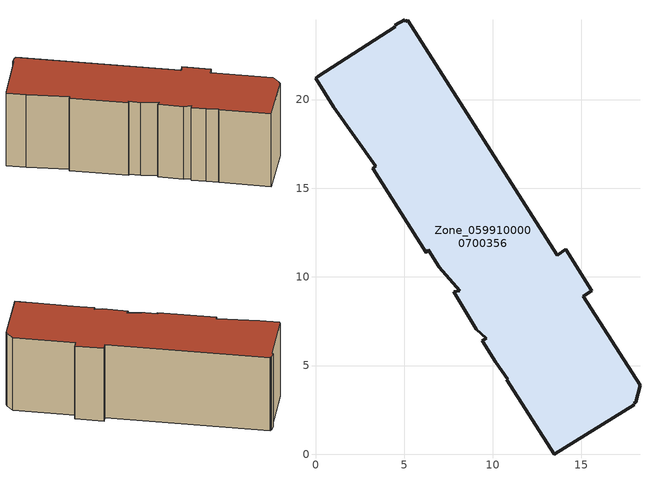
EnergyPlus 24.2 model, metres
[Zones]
Zone_0599100000700356
 floor ground (C_G): 14.11,11.57 15.59,9.21 15.11,8.9 18.3,3.89 18.06,2.94 17.95,2.87 17.98,2.78 13.46,0 10.79,4.19 10.84,4.22 10.17,5.18 9.39,6.4 9.63,6.55 9.07,7.05 7.8,9.15 8.15,9.23 6.97,10.54 6.37,11.53 6.31,11.43 6.24,11.37 3.22,16.12 3.41,16.24 1.03,19.57 0,21.19 0.15,21.32 4.51,24.1 4.47,24.18 5.03,24.5 5.1,24.39 5.2,24.46 13.63,11.22 z0
 wall outside (C_F): 18.06,2.94 18.3,3.89 15.11,8.9 15.59,9.21 14.11,11.57 13.63,11.22 5.2,24.46 5.1,24.39 5.03,24.5 4.47,24.18 4.51,24.1 0.15,21.32 0,21.19 1.03,19.57 3.41,16.24 3.22,16.12 6.24,11.37 6.31,11.43 6.37,11.53 6.97,10.54 8.15,9.23 7.8,9.15 9.07,7.05 9.63,6.55 9.39,6.4 10.17,5.18 10.84,4.22 10.79,4.19 13.46,0 17.98,2.78 17.95,2.87 18.06,2.94 z0:8.15
 roof outside (C_R): 14.11,11.57 13.63,11.22 5.2,24.46 5.1,24.39 5.03,24.5 4.47,24.18 4.51,24.1 0.15,21.32 0,21.19 1.03,19.57 3.41,16.24 3.22,16.12 6.24,11.37 6.31,11.43 6.37,11.53 6.97,10.54 8.15,9.23 7.8,9.15 9.07,7.05 9.63,6.55 9.39,6.4 10.17,5.18 10.84,4.22 10.79,4.19 13.46,0 17.98,2.78 17.95,2.87 18.06,2.94 18.3,3.89 15.11,8.9 15.59,9.21 z8.15
[BUILDING]
Pand.0599100000700356: North Axis=0; Terrain=City; Loads Convergence Tolerance Value=0.04; Temperature Convergence Tolerance Value=0.4; Solar Distribution=FullExterior; Maximum Number of Warmup Days=25; Minimum Number of Warmup Days=1
[Site:Location]
Rotterdam.The.Hague.AP_ZH_NLD Design_Conditions: Latitude=51.96; Longitude=4.45; Time Zone=1; Elevation=-4.5
[SITE:GROUNDTEMPERATURE:BUILDINGSURFACE]
18, 18, 18, 18, 18, 18, 18, 18, 18, 18, 18, 18
[MATERIAL] Thermal Absorptance=0.9; Solar Absorptance=0.7; Visible Absorptance=0.7
Name | Roughness | Thickness | Conductivity | Density | Specific Heat
G.TI.1946 | MediumSmooth | 0.15 | 1 | 540 | 1210
F.TI.1946 | Rough | 0.3 | 0.857143 | 1920 | 840
R.TI.1946 | MediumRough | 0.2 | 0.1 | 1500 | 1000
[CONSTRUCTION]
C_G: G.TI.1946
C_F: F.TI.1946
C_R: R.TI.1946
[ZONE]
Zone_0599100000700356: Type=1; Multiplier=1; Ceiling Height=Autocalculate; Volume=Autocalculate; Floor Area=autocalculate; Part of Total Floor Area=Yes
[ZONEINFILTRATION:DESIGNFLOWRATE]
Infil_Zone_0599100000700356: Zone or ZoneList or Space or SpaceList=Zone_0599100000700356; Schedule=AlwaysOn; Design Flow Rate Calculation Method=Flow/Area; Flow Rate per Floor Area=0.003; Constant Term Coefficient=1; Temperature Term Coefficient=0; Velocity Term Coefficient=0; Velocity Squared Term Coefficient=0
[HVACTEMPLATE:ZONE:IDEALLOADSAIRSYSTEM]
Zone_0599100000700356: Maximum Heating Supply Air Temperature=50; Minimum Cooling Supply Air Temperature=13; Maximum Heating Supply Air Humidity Ratio=0.0156; Minimum Cooling Supply Air Humidity Ratio=0.0077; Heating Limit=NoLimit; Cooling Limit=NoLimit; Dehumidification Control Type=ConstantSensibleHeatRatio; Cooling Sensible Heat Ratio=0.7; Dehumidification Setpoint=60; Humidification Control Type=None; Humidification Setpoint=30; Outdoor Air Method=None; Outdoor Air Flow Rate per Person=0.00944; Outdoor Air Flow Rate per Zone Floor Area=0; Outdoor Air Flow Rate per Zone=0; Demand Controlled Ventilation Type=None; Outdoor Air Economizer Type=NoEconomizer; Heat Recovery Type=None; Sensible Heat Recovery Effectiveness=0.7; Latent Heat Recovery Effectiveness=0.65
[ZONECONTROL:THERMOSTAT]
ThermostatControl_Zone_0599100000700356: Zone or ZoneList=Zone_0599100000700356; Control Type Schedule=DualSetpointControlType; Control 1=Thermostat_Zone_0599100000700356; Temperature Difference Between Cutout And Setpoint=0
[THERMOSTATSETPOINT:DUALSETPOINT]
Thermostat_Zone_0599100000700356: Heating Setpoint Temperature Schedule=HeatingSetpoint_Zone_0599100000700356; Cooling Setpoint Temperature Schedule=CoolingSetpoint_Zone_0599100000700356
[SCHEDULE:COMPACT]
HeatingSetpoint_Zone_0599100000700356: Through: 12/31, For: AllDays, Until: 24:00, 21
CoolingSetpoint_Zone_0599100000700356: Through: 12/31, For: AllDays, Until: 24:00, 24
DualSetpointControlType: Through: 12/31, For: AllDays, Until: 24:00, 4
AlwaysOn: Through: 12/31, For: AllDays, Until: 24:00, 1
